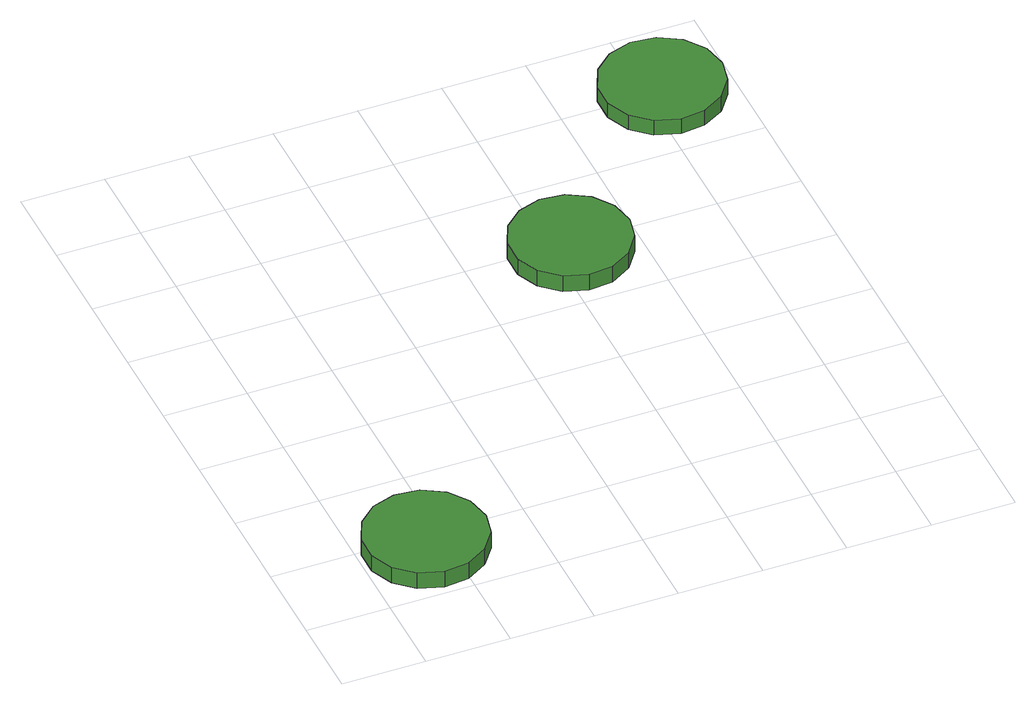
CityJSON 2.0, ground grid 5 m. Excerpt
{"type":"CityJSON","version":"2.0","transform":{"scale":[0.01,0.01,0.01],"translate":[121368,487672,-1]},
"CityObjects":{
"tree1":{"type":"SolitaryVegetationObject","attributes":{"function":"something"},"geometry":[{"type":"MultiSurface","lod":"1","boundaries":[[[0,1,2,3,4,5,6,7,8,9,10,11,12,13,14]],[[15,16,17,18,19,20,21,22,23,24,25,26,27,28,29]],[[0,29,28,1]],[[1,28,27,2]],[[2,27,26,3]],[[3,26,25,4]],[[4,25,24,5]],[[5,24,23,6]],[[6,23,22,7]],[[7,22,21,8]],[[8,21,20,9]],[[9,20,19,10]],[[10,19,18,11]],[[11,18,17,12]],[[12,17,16,13]],[[13,16,15,14]],[[14,15,29,0]]]}]},
"tree2":{"type":"SolitaryVegetationObject","attributes":{"function":"something"},"geometry":[{"type":"MultiSurface","lod":"1","boundaries":[[[30,31,32,33,34,35,36,37,38,39,40,41,42,43,44]],[[45,46,47,48,49,50,51,52,53,54,55,56,57,58,59]],[[30,59,58,31]],[[31,58,57,32]],[[32,57,56,33]],[[33,56,55,34]],[[34,55,54,35]],[[35,54,53,36]],[[36,53,52,37]],[[37,52,51,38]],[[38,51,50,39]],[[39,50,49,40]],[[40,49,48,41]],[[41,48,47,42]],[[42,47,46,43]],[[43,46,45,44]],[[44,45,59,30]]]}]},
"tree3":{"type":"SolitaryVegetationObject","attributes":{"function":"something"},"geometry":[{"type":"MultiSurface","lod":"1","boundaries":[[[60,61,62,63,64,65,66,67,68,69,70,71,72,73,74]],[[75,76,77,78,79,80,81,82,83,84,85,86,87,88,89]],[[60,89,88,61]],[[61,88,87,62]],[[62,87,86,63]],[[63,86,85,64]],[[64,85,84,65]],[[65,84,83,66]],[[66,83,82,67]],[[67,82,81,68]],[[68,81,80,69]],[[69,80,79,70]],[[70,79,78,71]],[[71,78,77,72]],[[72,77,76,73]],[[73,76,75,74]],[[74,75,89,60]]]}]}
},
"vertices":[
[740,404,189],[709,550,189],[621,671,189],[492,746,189],[343,761,189],[201,715,189],[91,615,189],[30,479,189],[30,330,189],[91,193,189],[201,94,189],[343,47,189],[492,63,189],[621,138,189],[709,258,189],[709,258,79],[621,138,79],[492,63,79],[343,47,79],[201,94,79],[91,193,79],[30,330,79],[30,479,79],[91,615,79],[201,715,79],[343,761,79],[492,746,79],[621,671,79],[709,550,79],[740,404,79],
[2457,2440,188],[2426,2583,188],[2340,2702,188],[2213,2775,188],[2067,2791,188],[1928,2745,188],[1819,2647,188],[1759,2513,188],[1759,2367,188],[1819,2233,188],[1928,2134,188],[2067,2089,188],[2213,2104,188],[2340,2178,188],[2426,2296,188],[2426,2296,79],[2340,2178,79],[2213,2104,79],[2067,2089,79],[1928,2134,79],[1819,2233,79],[1759,2367,79],[1759,2513,79],[1819,2647,79],[1928,2745,79],[2067,2791,79],[2213,2775,79],[2340,2702,79],[2426,2583,79],[2457,2440,79],
[3451,3490,182],[3420,3636,182],[3332,3757,182],[3203,3832,182],[3054,3848,182],[2912,3801,182],[2801,3701,182],[2740,3565,182],[2740,3416,182],[2801,3279,182],[2912,3179,182],[3054,3133,182],[3203,3149,182],[3332,3223,182],[3420,3344,182],[3420,3344,78],[3332,3223,78],[3203,3149,78],[3054,3133,78],[2912,3179,78],[2801,3279,78],[2740,3416,78],[2740,3565,78],[2801,3701,78],[2912,3801,78],[3054,3848,78],[3203,3832,78],[3332,3757,78],[3420,3636,78],[3451,3490,78]
]}
